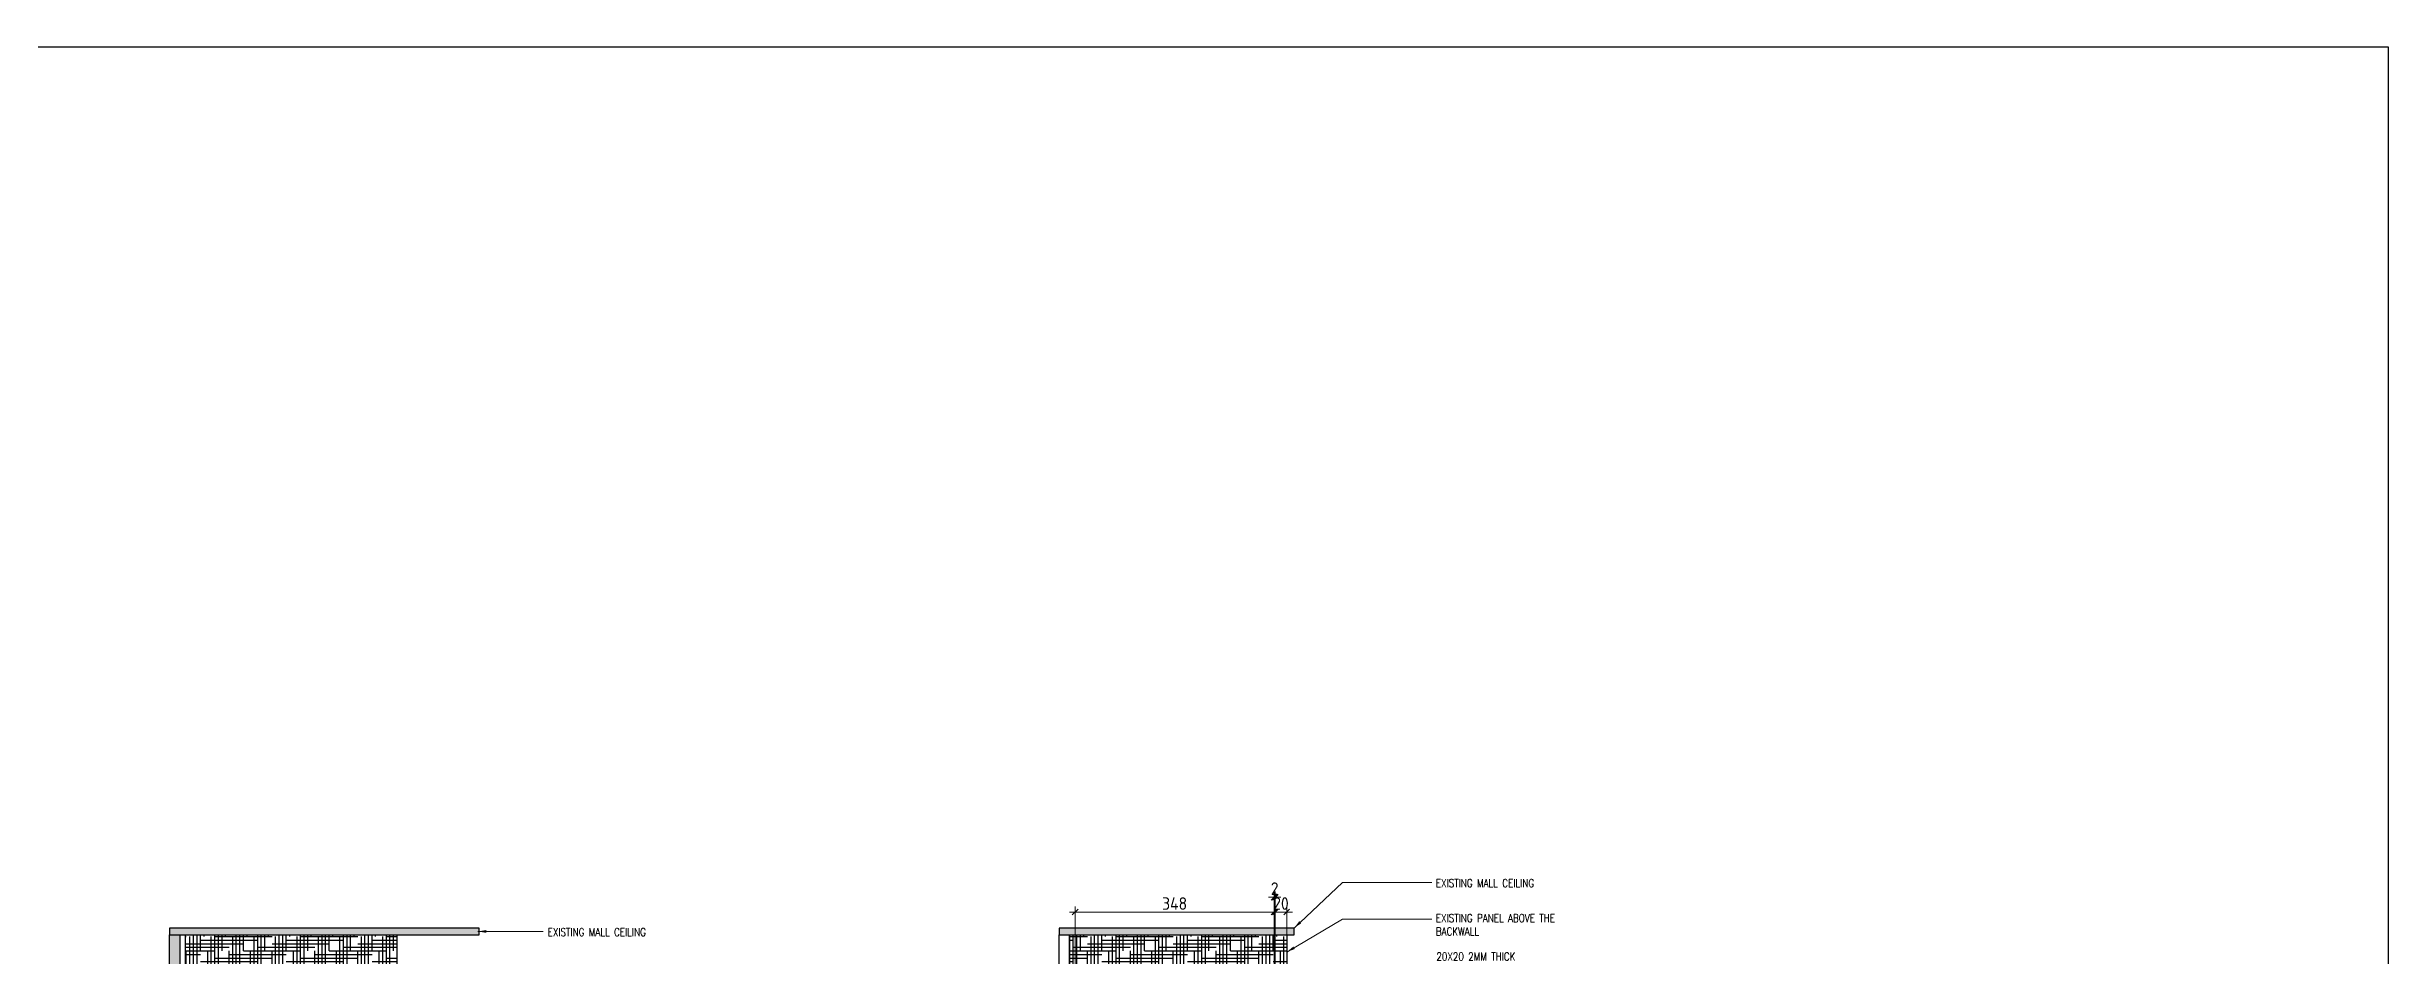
# Model space of a CAD drawing. Header units: millimetres. Extents: x 539949 to 547802, y -525020 to -515511.
# Drawn here: x 543706 to 547802, y -517099 to -515511 of the extents above; entities that cross this region are included whole.
import ezdxf

# ---------------------------------------------------------------- set-up
doc = ezdxf.new("R2010")
doc.units = ezdxf.units.MM
doc.header["$LTSCALE"] = 5
doc.header["$MEASUREMENT"] = 0
doc.header["$PDMODE"] = 35
for name, color, linetype in [('DIM-10', 1, 'Continuous'), ('HACTH', 8, 'Continuous'), ('HATCH', 8, 'Continuous'), ('L-Det Tag', 7, 'Continuous')]:
    doc.layers.add(name, color=color, linetype=linetype)
doc.styles.add('ABRA', font='romans.shx', dxfattribs={"width": 0.8, "bigfont": 'bigfont.shx'})
doc.styles.add('ISOCP', font='isocp.shx')
doc.styles.get("Standard").update_dxf_attribs({"font": 'arial.ttf'})
doc.dimstyles.new('dim', dxfattribs={"dimtxt": 2, "dimasz": 2, "dimexe": 1, "dimexo": 1, "dimgap": 1, "dimtad": 1, "dimdec": 0, "dimdsep": 46, "dimtxsty": 'Standard', "dimblk": 'OBLIQUE', "dimcen": 0, "dimdle": 1, "dimclrd": 1, "dimclre": 1, "dimclrt": 1, "dimadec": 0, "dimazin": 0, "dimtfac": 1, "dimtdec": 0, "dimtix": 1, "dimtmove": 0, "dimatfit": 3, "dimfxl": 1, "dimlwd": 0, "dimlwe": 0, "dimarcsym": 0})
doc.dimstyles.new('DL - 10', dxfattribs={"dimscale": 10, "dimtxt": 2.2, "dimasz": 1, "dimexe": 1, "dimexo": 1, "dimgap": 0.4, "dimtad": 1, "dimdec": 0, "dimdsep": 46, "dimtxsty": 'ISOCP', "dimblk": 'OBLIQUE', "dimcen": 0.5, "dimdle": 1, "dimclrd": 256, "dimclre": 256, "dimclrt": 2, "dimadec": 0, "dimazin": 2, "dimtfac": 1, "dimtdec": 0, "dimtix": 1, "dimtmove": 1, "dimatfit": 3, "dimldrblk": 'OPEN90', "dimfxl": 1, "dimlwd": 9, "dimlwe": 9, "dimarcsym": 0})

# ---------------------------------------------------------------- blocks, each defined once
blk = doc.blocks.new('_OBLIQUE')
at = {"color": 0, "linetype": 'ByBlock', "lineweight": -2}
blk.add_line((-0.5, -0.5), (0.5, 0.5), dxfattribs=at)
blk = doc.blocks.new('*D205')
at = {"layer": 'Defpoints', "color": 0, "transparency": 16777216}
for p in [(545875.1, -517024.2), (545855.1, -517169.2), (545875.1, -517169.2)]:
    blk.add_point(p, dxfattribs=at)
at = {"layer": 'DIM-10', "lineweight": 9, "transparency": 16777216}
for p, q in [((545845.1, -517024.2), (545885.1, -517024.2)), ((545855.1, -517159.2), (545855.1, -517014.2)), ((545875.1, -517159.2), (545875.1, -517014.2))]:
    blk.add_line(p, q, dxfattribs=at)
at = {"layer": 'DIM-10', "lineweight": 9, "transparency": 16777216, "xscale": 10, "yscale": 10, "zscale": 10, "rotation": 180}
blk.add_blockref('_OBLIQUE', (545855.1, -517024.2), dxfattribs=at)
at = {"layer": 'DIM-10', "lineweight": 9, "transparency": 16777216, "xscale": 10, "yscale": 10, "zscale": 10}
blk.add_blockref('_OBLIQUE', (545875.1, -517024.2), dxfattribs=at)
at = {"layer": 'DIM-10', "color": 2, "transparency": 16777216, "insert": (545865.1, -517009.2), "char_height": 22, "attachment_point": 5, "style": 'ISOCP'}
blk.add_mtext('20', dxfattribs=at)
blk = doc.blocks.new('_Open90')
at = {"color": 0, "linetype": 'ByBlock', "lineweight": -2}
for p, q in [((0, 0), (-1, 0)), ((-0.5, 0.5), (0, 0)), ((0, 0), (-0.5, -0.5))]:
    blk.add_line(p, q, dxfattribs=at)
blk = doc.blocks.new('*D206')
at = {"layer": 'Defpoints', "color": 0, "transparency": 16777216}
for p in [(545505.1, -517024.2), (545505.1, -517169.2), (545853.1, -517169.2)]:
    blk.add_point(p, dxfattribs=at)
at = {"layer": 'DIM-10', "lineweight": 9, "transparency": 16777216}
for p, q in [((545863.1, -517024.2), (545495.1, -517024.2)), ((545505.1, -517159.2), (545505.1, -517014.2)), ((545853.1, -517159.2), (545853.1, -517014.2))]:
    blk.add_line(p, q, dxfattribs=at)
at = {"layer": 'DIM-10', "lineweight": 9, "transparency": 16777216, "xscale": 10, "yscale": 10, "zscale": 10, "rotation": 180}
blk.add_blockref('_OBLIQUE', (545505.1, -517024.2), dxfattribs=at)
at = {"layer": 'DIM-10', "lineweight": 9, "transparency": 16777216, "xscale": 10, "yscale": 10, "zscale": 10}
blk.add_blockref('_OBLIQUE', (545853.1, -517024.2), dxfattribs=at)
at = {"layer": 'DIM-10', "color": 2, "transparency": 16777216, "insert": (545679.1, -517009.2), "char_height": 22, "attachment_point": 5, "style": 'ISOCP'}
blk.add_mtext('348', dxfattribs=at)
blk = doc.blocks.new('*D207')
at = {"layer": 'Defpoints', "color": 0, "transparency": 16777216}
for p in [(545855.1, -516998.1), (545853.1, -517169.2), (545855.1, -517169.2)]:
    blk.add_point(p, dxfattribs=at)
at = {"layer": 'DIM-10', "lineweight": 9, "transparency": 16777216}
for p, q in [((545853.1, -516998.1), (545843.1, -516998.1)), ((545853.1, -517159.2), (545853.1, -516988.1)), ((545853.1, -516998.1), (545855.1, -516998.1)), ((545855.1, -517159.2), (545855.1, -516988.1)), ((545855.1, -516998.1), (545865.1, -516998.1))]:
    blk.add_line(p, q, dxfattribs=at)
at = {"layer": 'DIM-10', "lineweight": 9, "transparency": 16777216, "xscale": 10, "yscale": 10, "zscale": 10}
blk.add_blockref('_OBLIQUE', (545853.1, -516998.1), dxfattribs=at)
at = {"layer": 'DIM-10', "lineweight": 9, "transparency": 16777216, "xscale": 10, "yscale": 10, "zscale": 10, "rotation": 180}
blk.add_blockref('_OBLIQUE', (545855.1, -516998.1), dxfattribs=at)
at = {"layer": 'DIM-10', "color": 2, "transparency": 16777216, "insert": (545854.1, -516983.1), "char_height": 22, "attachment_point": 5, "style": 'ISOCP'}
blk.add_mtext('2', dxfattribs=at)

msp = doc.modelspace()

# ---------------------------------------------------------------- hatches: boundary and pattern name
at = {"true_color": 0x636466}
h = msp.add_hatch(color=251, dxfattribs=at)
h.dxf.hatch_style = 1
h.paths.add_polyline_path([(545477.1, -517064.2), (545887.9, -517064.2), (545887.9, -517052.2), (545477.1, -517052.2)])
at = {"layer": 'DIM-10', "true_color": 0x636466}
h = msp.add_hatch(dxfattribs=at)
h.set_pattern_fill('HOUND', color=251, scale=100)
h.set_pattern_definition([(0, (1576.604, -42), (25, 6.25), [100, -50]), (90, (1576.604, -42), (-6.25, -25), [100, -50])])
h.paths.add_polyline_path([(545495.1, -517064.2), (545875.1, -517064.2), (545875.1, -517164.2), (545495.1, -517164.2)])
at = {"layer": 'HATCH'}
h = msp.add_hatch(color=256, dxfattribs=at)
h.dxf.hatch_style = 1
h.paths.add_polyline_path([(543920.5, -517064.2), (544462.4, -517064.2), (544462.4, -517052.2), (543920.5, -517052.2)])
h = msp.add_hatch(dxfattribs=at)
h.set_pattern_fill('HOUND', color=256, scale=100)
h.set_pattern_definition([(0, (-30, 0), (25, 6.25), [100, -50]), (90, (-30, 0), (-6.25, -25), [100, -50])])
h.paths.add_polyline_path([(543920.5, -517064.2), (543938.5, -517064.2), (543938.5, -519882.2), (543920.5, -519882.2)])
h = msp.add_hatch(dxfattribs=at)
h.set_pattern_fill('HOUND', color=256, scale=100)
h.set_pattern_definition([(0, (0, -42), (25, 6.25), [100, -50]), (90, (0, -42), (-6.25, -25), [100, -50])])
h.paths.add_polyline_path([(543948.5, -517064.2), (544318.5, -517064.2), (544318.5, -517164.2), (543948.5, -517164.2)])

# ---------------------------------------------------------------- linework, layer by layer
at = {"color": 251, "true_color": 0x636466}
for points in [[(545477.1, -517064.2), (545887.9, -517064.2), (545887.9, -517052.2), (545477.1, -517052.2)], [(545477.1, -517064.2), (545495.1, -517064.2), (545495.1, -519882.2), (545477.1, -519882.2)]]:
    msp.add_lwpolyline(points, close=True, dxfattribs=at)
at = {"layer": 'DIM-10', "color": 251, "true_color": 0x636466}
msp.add_lwpolyline([(545495.1, -517064.2), (545875.1, -517064.2), (545875.1, -517164.2), (545495.1, -517164.2)], close=True, dxfattribs=at)
at = {"layer": 'HACTH'}
for points in [[(543920.5, -517064.2), (543938.5, -517064.2), (543938.5, -519882.2), (543920.5, -519882.2)], [(543948.5, -517064.2), (544318.5, -517064.2), (544318.5, -517164.2), (543948.5, -517164.2)]]:
    msp.add_lwpolyline(points, close=True, dxfattribs=at)
at = {"layer": 'HATCH'}
for points in [[(539949.2, -515510.8), (547802.1, -515510.8), (547802.1, -525019.6), (539949.2, -525019.6)], [(543920.5, -517064.2), (544462.4, -517064.2), (544462.4, -517052.2), (543920.5, -517052.2)]]:
    msp.add_lwpolyline(points, close=True, dxfattribs=at)

# ---------------------------------------------------------------- texts
at = {"layer": 'L-Det Tag', "color": 7, "char_height": 14, "attachment_point": 4, "style": 'ABRA'}
for s, width, gutter_width, heights, insert in [('{\\Fromans|c0;EXISTING MALL CEILING }', 182.949, 56.3, [-37.3], (546136.1, -516973.5)), ('{\\Fromans|c0;EXISTING PANEL ABOVE THE BACKWALL}', 234.801, 24, [-37.3], (546136.1, -517046.3)), ('{\\Fromans|c0;EXISTING MALL CEILING }', 182.949, 56.3, [-37.3], (544582.2, -517059.2)), ('{\\Fromans|c0;20X20 2MM THICK METAL "L" FRAME  }', 166.913, 56.3, [-40], (546137, -517113.5))]:
    msp.add_mtext_dynamic_manual_height_columns(s, width=width, gutter_width=gutter_width, heights=heights, dxfattribs=dict(at, insert=insert))

# ---------------------------------------------------------------- dimensions: what is measured, and where the dimension line sits
at = {"layer": 'DIM-10'}
dim = msp.add_linear_dim(base=(545505.1, -517024.2), p1=(545853.1, -517169.2), p2=(545505.1, -517169.2), dimstyle='DL - 10', dxfattribs=at)
dim.commit()
dim.dimension.update_dxf_attribs({"geometry": '*D206', "text_midpoint": (545679.1, -517009.2)})
for base, p1, p2, picture, middle in [((545855.1, -516998.1), (545853.1, -517169.2), (545855.1, -517169.2), '*D207', (545854.1, -516998.1)), ((545875.1, -517024.2), (545855.1, -517169.2), (545875.1, -517169.2), '*D205', (545865.1, -517024.2))]:
    dim = msp.add_linear_dim(base=base, p1=p1, p2=p2, dimstyle='DL - 10', dxfattribs=at)
    dim.commit()
    dim.dimension.update_dxf_attribs({"geometry": picture, "text_midpoint": middle, "dimtype": 128})

# ---------------------------------------------------------------- leaders
for points in [[(545887.9, -517052.2), (545972.8, -516972.4), (546129.1, -516972.4)], [(545875.1, -517094.1), (545972.8, -517036.7), (546129.1, -517036.7)], [(544460.1, -517058), (544574.3, -517058)]]:
    msp.add_leader(points, dimstyle='dim', override={"dimscale": 1, "dimasz": 15, "dimtad": 0, "dimclrt": 4, "dimfxlon": 1})

doc.saveas('drawing.dxf')
